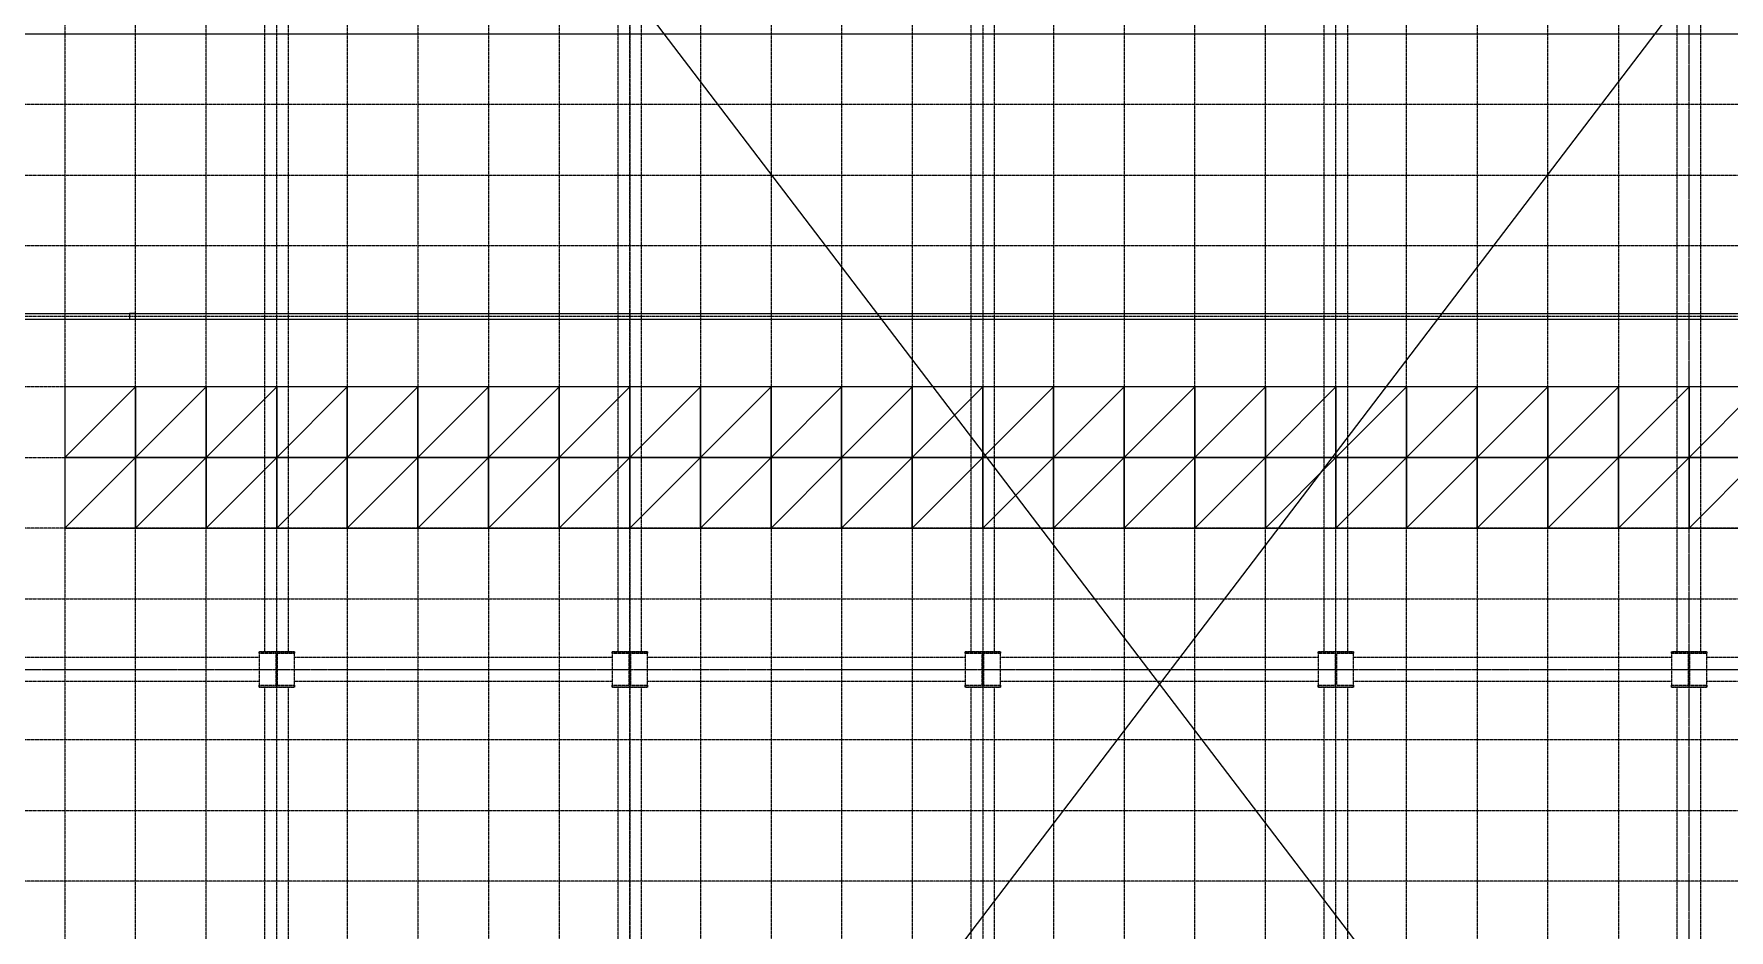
# Model space of a CAD drawing. Extents: x 73996 to 686888, y -9729 to 263202.
# Drawn here: x 295862 to 310266, y 190987 to 198602 of the extents above; entities that cross this region are included whole.
import ezdxf

# ---------------------------------------------------------------- set-up
doc = ezdxf.new("R2010")
doc.units = 0
doc.header["$LTSCALE"] = 20
doc.linetypes.add('Data Center Layout_L20$0$CENTER', pattern=[2, 1.25, -0.25, 0.25, -0.25])
doc.linetypes.add('Data Center Layout_L20$0$DOTK1', pattern=[0.1, 0.05, -0.05])
for name, color, linetype, lineweight in [('Data Center Layout_L20$0$$ALDG', 252, 'Data Center Layout_L20$0$DOTK1', 0), ('Data Center Layout_L20$0$$ALDG-P', 252, 'Continuous', 0), ('Data Center Layout_L20$0$$AREA-RC', 252, 'Continuous', 0), ('Data Center Layout_L20$0$$OOBIKI', 252, 'Data Center Layout_L20$0$DOTK1', 0), ('Data Center Layout_L20$0$ARC', 252, 'Continuous', 0), ('Data Center Layout_L20$0$H-SIN', 252, 'Data Center Layout_L20$0$CENTER', 9), ('Data Center Layout_L20$0$HOJO1', 252, 'Continuous', 0)]:
    doc.layers.add(name, color=color, linetype=linetype, lineweight=lineweight)

# ---------------------------------------------------------------- blocks, each defined once
blk = doc.blocks.new('Data Center Layout_L20$0$45%-AL-G')
blk.add_line((600, 600), (0, 0))
blk.add_lwpolyline([(0, 0), (600, 0), (600, 600), (0, 600)], close=True)
blk = doc.blocks.new('Data Center Layout_L20$0$A$C80dc7663')
at = {"layer": 'Data Center Layout_L20$0$$ALDG'}
for p, q in [((339340.24, 148395.59), (339340.24, 184153.09)), ((339940.24, 148395.59), (339940.24, 184153.09)), ((340540.24, 184153.09), (340540.24, 148395.59)), ((341140.24, 184153.09), (341140.24, 148395.59)), ((341740.24, 184153.09), (341740.24, 148395.59)), ((342340.24, 184153.09), (342340.24, 148395.59)), ((343540.24, 184153.09), (343540.24, 148395.59)), ((344140.24, 184153.09), (344140.24, 148395.59)), ((344740.24, 184153.09), (344740.24, 148395.59)), ((345340.24, 184153.09), (345340.24, 148395.59)), ((345940.24, 184153.09), (345940.24, 148395.59)), ((346540.24, 184153.09), (346540.24, 148410.59)), ((347140.24, 184153.09), (347140.24, 148410.59)), ((347740.24, 148395.59), (347740.24, 184153.09)), ((348340.24, 148395.59), (348340.24, 184153.09)), ((348940.24, 148395.59), (348940.24, 184153.09)), ((349540.24, 148395.59), (349540.24, 184153.09)), ((350140.24, 184153.09), (350140.24, 148395.59)), ((350740.24, 148395.59), (350740.24, 184153.09)), ((351340.24, 184153.09), (351340.24, 148395.59)), ((338140.24, 179845.59), (338140.24, 148395.59)), ((338740.24, 148395.59), (338740.24, 179845.59)), ((342940.24, 165695.59), (342940.24, 148395.59)), ((351940.24, 148395.59), (351940.24, 165695.59)), ((334590.24, 165445.59), (531290.24, 165445.59)), ((531290.24, 164845.59), (334590.24, 164845.59)), ((334590.24, 164245.59), (531290.24, 164245.59)), ((531290.24, 163645.59), (334590.24, 163645.59)), ((334590.24, 163045.59), (531290.24, 163045.59)), ((531290.24, 162445.59), (334590.24, 162445.59)), ((334590.24, 161845.59), (531290.24, 161845.59)), ((531290.24, 161245.59), (334590.24, 161245.59)), ((334590.24, 160645.59), (531290.24, 160645.59)), ((334590.24, 160045.59), (531290.24, 160045.59)), ((531290.24, 159445.59), (334590.24, 159445.59)), ((334590.24, 158845.59), (531290.24, 158845.59)), ((531290.24, 158245.59), (334590.24, 158245.59))]:
    blk.add_line(p, q, dxfattribs=at)
at = {"layer": 'Data Center Layout_L20$0$$AREA-RC'}
blk.add_lwpolyline([(334590.24, 148345.59), (334590.24, 165445.59), (396940.24, 165445.59), (396940.24, 163045.59), (360940.24, 163045.59), (360940.24, 162445.59), (338140.24, 162445.59), (338140.24, 161245.59), (362140.24, 161245.59), (362140.24, 157645.59), (338140.24, 157645.59), (338140.24, 151045.59), (385540.24, 151045.59), (385540.24, 148945.59), (362165.24, 148945.59), (362165.24, 147995.59), (361290.24, 147995.59), (361290.24, 148395.59), (360590.24, 148395.59), (360590.24, 147995.59), (352290.24, 147995.59), (352290.24, 148395.59), (342590.24, 148395.59), (342590.24, 148345.59)], close=True, dxfattribs=at)
at = {"layer": 'Data Center Layout_L20$0$$OOBIKI'}
for p, q in [((339840.24, 160195.59), (339840.24, 165895.59)), ((340040.24, 160195.59), (340040.24, 165895.59)), ((345840.24, 160195.59), (345840.24, 165895.59)), ((346040.24, 160195.59), (346040.24, 165895.59)), ((348840.24, 160195.59), (348840.24, 165895.59)), ((349040.24, 160195.59), (349040.24, 165895.59)), ((342840.24, 160195.59), (342840.24, 165695.59)), ((343040.24, 160195.59), (343040.24, 165695.59)), ((351840.24, 160195.59), (351840.24, 165695.59)), ((352040.24, 160195.59), (352040.24, 165695.59)), ((339790.24, 160145.59), (337090.24, 160145.59)), ((342790.24, 160145.59), (340090.24, 160145.59)), ((345790.24, 160145.59), (343090.24, 160145.59)), ((348790.24, 160145.59), (346090.24, 160145.59)), ((351790.24, 160145.59), (349090.24, 160145.59)), ((354790.24, 160145.59), (352090.24, 160145.59)), ((337090.24, 159945.59), (339790.24, 159945.59)), ((339840.24, 154195.59), (339840.24, 159895.59)), ((340040.24, 154195.59), (340040.24, 159895.59)), ((340090.24, 159945.59), (342790.24, 159945.59)), ((342840.24, 154195.59), (342840.24, 159895.59)), ((343040.24, 154195.59), (343040.24, 159895.59)), ((343090.24, 159945.59), (345790.24, 159945.59)), ((345840.24, 154195.59), (345840.24, 159895.59)), ((346040.24, 154195.59), (346040.24, 159895.59)), ((346090.24, 159945.59), (348790.24, 159945.59)), ((348840.24, 154195.59), (348840.24, 159895.59)), ((349040.24, 154195.59), (349040.24, 159895.59)), ((349090.24, 159945.59), (351790.24, 159945.59)), ((351840.24, 154195.59), (351840.24, 159895.59)), ((352040.24, 154195.59), (352040.24, 159895.59)), ((352090.24, 159945.59), (354790.24, 159945.59))]:
    blk.add_line(p, q, dxfattribs=at)
at = {"layer": 'Data Center Layout_L20$0$$OOBIKI', "linetype": 'Data Center Layout_L20$0$DOTK1'}
for points in [[(339790.24, 160195.59), (340090.24, 160195.59), (340090.24, 160180.59), (339945.24, 160180.59), (339945.24, 159910.59), (340090.24, 159910.59), (340090.24, 159895.59), (339790.24, 159895.59), (339790.24, 159910.59), (339935.24, 159910.59), (339935.24, 160180.59), (339790.24, 160180.59)], [(342790.24, 160195.59), (343090.24, 160195.59), (343090.24, 160180.59), (342945.24, 160180.59), (342945.24, 159910.59), (343090.24, 159910.59), (343090.24, 159895.59), (342790.24, 159895.59), (342790.24, 159910.59), (342935.24, 159910.59), (342935.24, 160180.59), (342790.24, 160180.59)], [(345790.24, 160195.59), (346090.24, 160195.59), (346090.24, 160180.59), (345945.24, 160180.59), (345945.24, 159910.59), (346090.24, 159910.59), (346090.24, 159895.59), (345790.24, 159895.59), (345790.24, 159910.59), (345935.24, 159910.59), (345935.24, 160180.59), (345790.24, 160180.59)], [(348790.24, 160195.59), (349090.24, 160195.59), (349090.24, 160180.59), (348945.24, 160180.59), (348945.24, 159910.59), (349090.24, 159910.59), (349090.24, 159895.59), (348790.24, 159895.59), (348790.24, 159910.59), (348935.24, 159910.59), (348935.24, 160180.59), (348790.24, 160180.59)], [(351790.24, 160195.59), (352090.24, 160195.59), (352090.24, 160180.59), (351945.24, 160180.59), (351945.24, 159910.59), (352090.24, 159910.59), (352090.24, 159895.59), (351790.24, 159895.59), (351790.24, 159910.59), (351935.24, 159910.59), (351935.24, 160180.59), (351790.24, 160180.59)]]:
    blk.add_lwpolyline(points, close=True, dxfattribs=at)
at = {"layer": 'Data Center Layout_L20$0$$OOBIKI'}
for points in [[(339790.24, 159895.59), (340090.24, 159895.59), (340090.24, 160195.59), (339790.24, 160195.59)], [(342790.24, 159895.59), (343090.24, 159895.59), (343090.24, 160195.59), (342790.24, 160195.59)], [(345790.24, 159895.59), (346090.24, 159895.59), (346090.24, 160195.59), (345790.24, 160195.59)], [(348790.24, 159895.59), (349090.24, 159895.59), (349090.24, 160195.59), (348790.24, 160195.59)], [(351790.24, 159895.59), (352090.24, 159895.59), (352090.24, 160195.59), (351790.24, 160195.59)]]:
    blk.add_lwpolyline(points, close=True, dxfattribs=at)
at = {"layer": 'Data Center Layout_L20$0$ARC'}
for p, q in [((328115.24, 163070.59), (363365.24, 163070.59)), ((328115.24, 163020.59), (363315.24, 163020.59))]:
    blk.add_line(p, q, dxfattribs=at)
blk.add_lwpolyline([(338690.24, 163020.59), (338740.24, 163020.59), (338740.24, 163070.59), (338690.24, 163070.59)], close=True, dxfattribs=at)
at = {"layer": 'Data Center Layout_L20$0$H-SIN'}
for p, q in [((342940.24, 124521.53), (342940.24, 230045.59)), ((351940.24, 124521.53), (351940.24, 230045.59)), ((294307.41, 160045.59), (588940.24, 160045.59))]:
    blk.add_line(p, q, dxfattribs=at)
at = {"layer": 'Data Center Layout_L20$0$HOJO1'}
for p, q in [((343040.24, 165695.59), (351840.24, 154145.59)), ((351840.24, 165695.59), (343040.24, 154145.59))]:
    blk.add_line(p, q, dxfattribs=at)
at = {"layer": 'Data Center Layout_L20$0$$ALDG-P'}
for p in [(338140.24, 161845.59), (338740.24, 161845.59), (339340.24, 161845.59), (339940.24, 161845.59), (340540.24, 161845.59), (341140.24, 161845.59), (341740.24, 161845.59), (342340.24, 161845.59), (342940.24, 161845.59), (343540.24, 161845.59), (344140.24, 161845.59), (344740.24, 161845.59), (345340.24, 161845.59), (345940.24, 161845.59), (346540.24, 161845.59), (347140.24, 161845.59), (347740.24, 161845.59), (348340.24, 161845.59), (348940.24, 161845.59), (349540.24, 161845.59), (350140.24, 161845.59), (350740.24, 161845.59), (351340.24, 161845.59), (351940.24, 161845.59), (338140.24, 161245.59), (338740.24, 161245.59), (339340.24, 161245.59), (339940.24, 161245.59), (340540.24, 161245.59), (341140.24, 161245.59), (341740.24, 161245.59), (342340.24, 161245.59), (342940.24, 161245.59), (343540.24, 161245.59), (344140.24, 161245.59), (344740.24, 161245.59), (345340.24, 161245.59), (345940.24, 161245.59), (346540.24, 161245.59), (347140.24, 161245.59), (347740.24, 161245.59), (348340.24, 161245.59), (348940.24, 161245.59), (349540.24, 161245.59), (350140.24, 161245.59), (350740.24, 161245.59), (351340.24, 161245.59), (351940.24, 161245.59)]:
    blk.add_blockref('Data Center Layout_L20$0$45%-AL-G', p, dxfattribs=at)
blk = doc.blocks.new('Data Center Layout_L20')
blk.add_blockref('Data Center Layout_L20$0$A$C80dc7663', (-42015, 33157))

msp = doc.modelspace()

# ---------------------------------------------------------------- block references
msp.add_blockref('Data Center Layout_L20', (0, 0))

doc.saveas('drawing.dxf')
